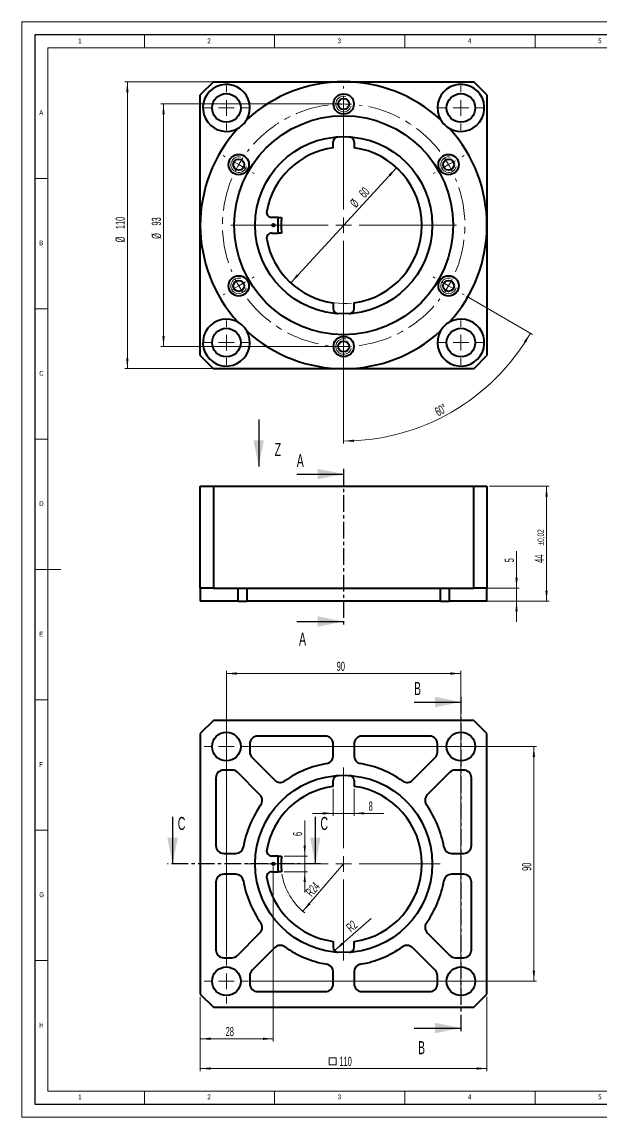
# Model space of a CAD drawing. Header units: millimetres. Extents: x 0 to 594, y 0 to 420.
# Drawn here: x 0 to 222.3, y 0 to 420 of the extents above; entities that cross this region are included whole.
import ezdxf

# ---------------------------------------------------------------- set-up
doc = ezdxf.new("R2010")
doc.units = ezdxf.units.MM
for name, pattern in [('CENTER', [10.16, 6.35, -1.27, 1.27, -1.27]), ('CENTERX2', [20.32, 12.7, -2.54, 2.54, -2.54]), ('HIDDEN', [1.905, 1.27, -0.635])]:
    doc.linetypes.add(name, pattern=pattern)
doc.styles.add('SLDTEXTSTYLE1', font='TXT', dxfattribs={"width": 0.605})
doc.styles.add('SLDTEXTSTYLE3', font='TXT', dxfattribs={"width": 0.75})
doc.dimstyles.new('SLDDIMSTYLE0', dxfattribs={"dimtxt": 3.5, "dimasz": 4, "dimexe": 0, "dimexo": 0.0625, "dimgap": 0.875, "dimtad": 1, "dimrnd": 1e-09, "dimzin": 12, "dimdsep": 46, "dimtxsty": 'SLDTEXTSTYLE1', "dimsah": 1, "dimcen": 0.09, "dimadec": 0, "dimazin": 3, "dimtfac": 1, "dimtdec": 1, "dimtmove": 0, "dimatfit": 0, "dimfxl": 1, "dimfrac": 2, "dimtolj": 1, "dimtzin": 12, "dimarcsym": 0})
doc.dimstyles.new('SLDDIMSTYLE1', dxfattribs={"dimtxt": 3.5, "dimasz": 4, "dimexe": 0, "dimexo": 0.0625, "dimgap": 0.875, "dimtad": 1, "dimrnd": 1e-09, "dimzin": 12, "dimdsep": 46, "dimtxsty": 'SLDTEXTSTYLE1', "dimsah": 1, "dimcen": 0.09, "dimadec": 0, "dimazin": 3, "dimtol": 1, "dimtp": 0.02, "dimtm": 0.02, "dimtfac": 1, "dimtofl": 0, "dimtmove": 0, "dimatfit": 3, "dimfxl": 1, "dimfrac": 2, "dimtolj": 1, "dimarcsym": 0})
doc.dimstyles.new('SLDDIMSTYLE10', dxfattribs={"dimtxt": 3.5, "dimasz": 4, "dimexe": 0, "dimexo": 0.0625, "dimgap": 0.875, "dimtad": 1, "dimdec": 4, "dimzin": 12, "dimdsep": 46, "dimtxsty": 'SLDTEXTSTYLE1', "dimsah": 1, "dimcen": 0.09, "dimazin": 3, "dimtfac": 1, "dimtdec": 1, "dimtofl": 0, "dimtmove": 0, "dimatfit": 3, "dimfxl": 1, "dimfrac": 2, "dimtolj": 1, "dimtzin": 12, "dimarcsym": 0})
doc.dimstyles.new('SLDDIMSTYLE11', dxfattribs={"dimtxt": 3.5, "dimasz": 4, "dimexe": 0, "dimexo": 0.0625, "dimgap": 0.875, "dimtad": 1, "dimrnd": 1e-09, "dimzin": 12, "dimdsep": 46, "dimtxsty": 'SLDTEXTSTYLE1', "dimsah": 1, "dimcen": 0, "dimadec": 0, "dimazin": 3, "dimtfac": 1, "dimtdec": 1, "dimtmove": 0, "dimatfit": 3, "dimfxl": 1, "dimfrac": 2, "dimtolj": 1, "dimtzin": 12, "dimarcsym": 0})
doc.dimstyles.new('SLDDIMSTYLE2', dxfattribs={"dimtxt": 3.5, "dimasz": 4, "dimexe": 0, "dimexo": 0.0625, "dimgap": 0.875, "dimtad": 1, "dimrnd": 1e-09, "dimzin": 12, "dimdsep": 46, "dimtxsty": 'SLDTEXTSTYLE1', "dimsah": 1, "dimcen": 0.09, "dimadec": 0, "dimazin": 3, "dimtfac": 1, "dimtdec": 1, "dimtofl": 0, "dimtmove": 0, "dimatfit": 3, "dimfxl": 1, "dimfrac": 2, "dimtolj": 1, "dimtzin": 12, "dimarcsym": 0})
doc.dimstyles.new('SLDDIMSTYLE3', dxfattribs={"dimtxt": 3.5, "dimasz": 4, "dimexe": 0, "dimexo": 0.0625, "dimgap": 0.875, "dimtad": 1, "dimrnd": 1e-09, "dimzin": 12, "dimdsep": 46, "dimtxsty": 'SLDTEXTSTYLE1', "dimsah": 1, "dimcen": 0, "dimadec": 0, "dimazin": 3, "dimtfac": 1, "dimtdec": 1, "dimtofl": 0, "dimtmove": 0, "dimatfit": 3, "dimfxl": 1, "dimfrac": 2, "dimtolj": 1, "dimtzin": 12, "dimarcsym": 0})
doc.dimstyles.new('SLDDIMSTYLE4', dxfattribs={"dimtxt": 3.5, "dimasz": 4, "dimexe": 0, "dimexo": 0.0625, "dimgap": 0.875, "dimtad": 1, "dimrnd": 1e-09, "dimzin": 12, "dimdsep": 46, "dimtxsty": 'SLDTEXTSTYLE1', "dimsah": 1, "dimcen": 0, "dimadec": 0, "dimazin": 3, "dimtfac": 1, "dimtdec": 1, "dimtofl": 0, "dimtmove": 1, "dimatfit": 3, "dimfxl": 1, "dimfrac": 2, "dimtolj": 1, "dimtzin": 12, "dimarcsym": 0})

# ---------------------------------------------------------------- blocks, each defined once
blk = doc.blocks.new('*D12')
at = {"color": 7, "linetype": 'Continuous', "lineweight": 15}
for p, q in [((189.82, 202.9), (189.82, 217.03)), ((161.67, 202.9), (190.82, 202.9)), ((189.82, 197.9), (189.82, 202.9)), ((161.67, 197.9), (190.82, 197.9)), ((189.82, 197.9), (189.82, 189.9))]:
    blk.add_line(p, q, dxfattribs=at)
for points in [[(189.82, 202.9), (190.27, 206.9), (189.37, 206.9)], [(189.82, 197.9), (189.37, 193.9), (190.27, 193.9)]]:
    blk.add_solid(points, dxfattribs=at)
at = {"color": 7, "linetype": 'Continuous', "lineweight": 15, "insert": (185.31, 212.77), "char_height": 3.5, "attachment_point": 1, "rotation": 90, "style": 'SLDTEXTSTYLE1'}
blk.add_mtext('5', dxfattribs=at)
blk = doc.blocks.new('*D13')
at = {"color": 7, "linetype": 'Continuous', "lineweight": 15}
for p, q in [((179.47, 241.9), (202.33, 241.9)), ((201.33, 197.9), (201.33, 241.9)), ((168.64, 197.9), (202.33, 197.9))]:
    blk.add_line(p, q, dxfattribs=at)
for points in [[(201.33, 241.9), (200.88, 237.9), (201.78, 237.9)], [(201.33, 197.9), (201.78, 201.9), (200.88, 201.9)]]:
    blk.add_solid(points, dxfattribs=at)
at = {"color": 7, "linetype": 'Continuous', "lineweight": 15, "attachment_point": 1, "rotation": 90, "style": 'SLDTEXTSTYLE1'}
for s, insert, char_height in [('±0,02', (197.87, 219.24), 2.45), ('44', (196.82, 212.56), 3.5)]:
    blk.add_mtext(s, dxfattribs=dict(at, insert=insert, char_height=char_height))
blk = doc.blocks.new('SW_PROJECTIONARROW_0')
at = {"color": 0, "linetype": 'HIDDEN', "lineweight": 0}
blk.add_line((90.87, 267.53), (90.87, 249.53), dxfattribs=at)
blk.add_line((90.87, 267.53), (90.87, 249.53), dxfattribs=at)
at = {"color": 0, "linetype": 'Continuous', "lineweight": 30}
blk.add_line((90.87, 267.53), (90.87, 249.53), dxfattribs=at)
at = {"color": 0, "linetype": 'Continuous', "lineweight": 40}
blk.add_solid([(90.87, 249.53), (92.87, 259.53), (88.87, 259.53)], dxfattribs=at)
blk.add_solid([(90.87, 249.53), (92.87, 259.53), (88.87, 259.53)], dxfattribs=at)
at = {"color": 0, "linetype": 'Continuous', "lineweight": 40, "insert": (97, 258.53), "char_height": 5, "attachment_point": 1, "style": 'SLDTEXTSTYLE1'}
blk.add_mtext('Z', dxfattribs=at)
blk.add_mtext('Z', dxfattribs=at)
blk = doc.blocks.new('SW_SYMBOL_MOD_BOX')
at = {"color": 0, "linetype": 'Continuous', "lineweight": 15}
for p, q in [((200, 200), (200, 800)), ((200, 800), (800, 800)), ((200, 200), (800, 200)), ((800, 800), (800, 200))]:
    blk.add_line(p, q, dxfattribs=at)
blk = doc.blocks.new('*D15')
at = {"color": 7, "linetype": 'Continuous', "lineweight": 15}
for p, q in [((68.47, 46.11), (68.47, 17.63)), ((178.47, 46.11), (178.47, 17.63)), ((68.47, 18.63), (178.47, 18.63))]:
    blk.add_line(p, q, dxfattribs=at)
for points in [[(68.47, 18.63), (72.47, 18.18), (72.47, 19.08)], [(178.47, 18.63), (174.47, 19.08), (174.47, 18.18)]]:
    blk.add_solid(points, dxfattribs=at)
at = {"color": 7, "linetype": 'Continuous', "lineweight": 15, "xscale": 0.0045117371, "yscale": 0.0045117371, "zscale": 0.0045117371}
blk.add_blockref('SW_SYMBOL_MOD_BOX', (117.05, 19.14), dxfattribs=at)
at = {"color": 7, "linetype": 'Continuous', "lineweight": 15, "insert": (121.88, 23.14), "char_height": 3.5, "attachment_point": 1, "style": 'SLDTEXTSTYLE1'}
blk.add_mtext('110', dxfattribs=at)
blk = doc.blocks.new('*D17')
at = {"color": 7, "linetype": 'Continuous', "lineweight": 15}
for p, q in [((87.97, 142.11), (197.47, 142.11)), ((196.47, 142.11), (196.47, 52.11)), ((87.97, 52.11), (197.47, 52.11))]:
    blk.add_line(p, q, dxfattribs=at)
for points in [[(196.47, 142.11), (196.02, 138.11), (196.92, 138.11)], [(196.47, 52.11), (196.92, 56.11), (196.02, 56.11)]]:
    blk.add_solid(points, dxfattribs=at)
at = {"color": 7, "linetype": 'Continuous', "lineweight": 15, "insert": (191.96, 94.43), "char_height": 3.5, "attachment_point": 1, "rotation": 90, "style": 'SLDTEXTSTYLE1'}
blk.add_mtext('90', dxfattribs=at)
blk = doc.blocks.new('*D18')
at = {"color": 7, "linetype": 'Continuous', "lineweight": 15}
for p, q in [((78.47, 61.61), (78.47, 171.11)), ((168.47, 170.11), (78.47, 170.11)), ((168.47, 61.61), (168.47, 171.11))]:
    blk.add_line(p, q, dxfattribs=at)
for points in [[(78.47, 170.11), (82.47, 169.66), (82.47, 170.56)], [(168.47, 170.11), (164.47, 170.56), (164.47, 169.66)]]:
    blk.add_solid(points, dxfattribs=at)
at = {"color": 7, "linetype": 'Continuous', "lineweight": 15, "insert": (120.8, 174.62), "char_height": 3.5, "attachment_point": 1, "style": 'SLDTEXTSTYLE1'}
blk.add_mtext('90', dxfattribs=at)
blk = doc.blocks.new('*D19')
at = {"color": 7, "linetype": 'Continuous', "lineweight": 15}
for p, q in [((108.54, 100.11), (108.54, 113.68)), ((100.66, 100.11), (109.54, 100.11)), ((108.54, 100.11), (108.54, 94.11)), ((100.66, 94.11), (109.54, 94.11)), ((108.54, 94.11), (108.54, 86.11))]:
    blk.add_line(p, q, dxfattribs=at)
for points in [[(108.54, 100.11), (108.99, 104.11), (108.09, 104.11)], [(108.54, 94.11), (108.09, 90.11), (108.99, 90.11)]]:
    blk.add_solid(points, dxfattribs=at)
at = {"color": 7, "linetype": 'Continuous', "lineweight": 15, "insert": (104.03, 107.8, -16.9), "char_height": 3.5, "attachment_point": 1, "rotation": 90, "style": 'SLDTEXTSTYLE1'}
blk.add_mtext('6', dxfattribs=at)
blk = doc.blocks.new('*D20')
at = {"color": 7, "linetype": 'Continuous', "lineweight": 15}
blk.add_line((107.83, 78.91), (123.47, 97.11), dxfattribs=at)
blk.add_arc((123.47, 97.11), 24, 189.5667, 231.6891, dxfattribs=at)
blk.add_solid([(107.83, 78.91), (110.77, 81.65), (110.09, 82.24)], dxfattribs=at)
at = {"color": 7, "linetype": 'Continuous', "lineweight": 15, "insert": (108.55, 86.57, -16.9), "char_height": 3.5, "attachment_point": 1, "rotation": 49.3031, "style": 'SLDTEXTSTYLE1'}
blk.add_mtext('R24', dxfattribs=at)
blk = doc.blocks.new('*D21')
at = {"color": 7, "linetype": 'Continuous', "lineweight": 15}
for p, q in [((96.47, 96.11), (96.47, 29.03)), ((68.47, 46.11), (68.47, 29.03)), ((96.47, 30.03), (68.47, 30.03))]:
    blk.add_line(p, q, dxfattribs=at)
for points in [[(68.47, 30.03), (72.47, 29.58), (72.47, 30.48)], [(96.47, 30.03), (92.47, 30.48), (92.47, 29.58)]]:
    blk.add_solid(points, dxfattribs=at)
at = {"color": 7, "linetype": 'Continuous', "lineweight": 15, "insert": (78.2, 34.55, -16.9), "char_height": 3.5, "attachment_point": 1, "style": 'SLDTEXTSTYLE1'}
blk.add_mtext('28', dxfattribs=at)
blk = doc.blocks.new('*D22')
at = {"color": 7, "linetype": 'Continuous', "lineweight": 15}
for p, q in [((119.47, 125.84), (119.47, 115.49)), ((127.47, 125.84), (127.47, 115.49)), ((119.47, 116.49), (111.47, 116.49)), ((119.47, 116.49), (127.47, 116.49)), ((127.47, 116.49), (138.94, 116.49))]:
    blk.add_line(p, q, dxfattribs=at)
for points in [[(119.47, 116.49), (115.47, 116.94), (115.47, 116.04)], [(127.47, 116.49), (131.47, 116.04), (131.47, 116.94)]]:
    blk.add_solid(points, dxfattribs=at)
at = {"color": 7, "linetype": 'Continuous', "lineweight": 15, "insert": (133.06, 121, -16.9), "char_height": 3.5, "attachment_point": 1, "style": 'SLDTEXTSTYLE1'}
blk.add_mtext('8', dxfattribs=at)
blk = doc.blocks.new('*D23')
at = {"color": 7, "linetype": 'Continuous', "lineweight": 15}
blk.add_line((119.97, 63.85), (134.06, 76.13), dxfattribs=at)
blk.add_solid([(119.97, 63.85), (123.28, 66.14), (122.69, 66.82)], dxfattribs=at)
at = {"color": 7, "linetype": 'Continuous', "lineweight": 15, "insert": (124.05, 73.35, -16.9), "char_height": 3.5, "attachment_point": 1, "rotation": 41.2868, "style": 'SLDTEXTSTYLE1'}
blk.add_mtext('R2', dxfattribs=at)
blk = doc.blocks.new('SW_CENTERMARKSYMBOL_0')
at = {"color": 0, "linetype": 'Continuous', "lineweight": 0}
for p, q in [((0, 6), (0, 37)), ((-6, 0), (-37, 0)), ((0, 0), (-3, 0)), ((0, 0), (0, 3)), ((0, 0), (0, -3)), ((0, 0), (3, 0)), ((6, 0), (37, 0)), ((0, -6), (0, -37))]:
    blk.add_line(p, q, dxfattribs=at)
blk = doc.blocks.new('SW_CENTERMARKSYMBOL_1')
at = {"color": 0, "linetype": 'Continuous', "lineweight": 0}
for p, q in [((0, 6), (0, 8.5)), ((-6, 0), (-8.5, 0)), ((0, 0), (-3, 0)), ((0, 0), (0, 3)), ((0, 0), (0, -3)), ((0, 0), (3, 0)), ((6, 0), (8.5, 0)), ((0, -6), (0, -8.5))]:
    blk.add_line(p, q, dxfattribs=at)
blk = doc.blocks.new('SW_CENTERMARKSYMBOL_2')
at = {"color": 0, "linetype": 'Continuous', "lineweight": 0}
for p, q in [((0, 6), (0, 8.5)), ((-6, 0), (-8.5, 0)), ((0, 0), (-3, 0)), ((0, 0), (0, 3)), ((0, 0), (0, -3)), ((0, 0), (3, 0)), ((6, 0), (8.5, 0)), ((0, -6), (0, -8.5))]:
    blk.add_line(p, q, dxfattribs=at)
blk = doc.blocks.new('SW_CENTERMARKSYMBOL_3')
at = {"color": 0, "linetype": 'Continuous', "lineweight": 0}
for p, q in [((0, 6), (0, 8.5)), ((-6, 0), (-8.5, 0)), ((0, 0), (-3, 0)), ((0, 0), (0, 3)), ((0, 0), (0, -3)), ((0, 0), (3, 0)), ((6, 0), (8.5, 0)), ((0, -6), (0, -8.5))]:
    blk.add_line(p, q, dxfattribs=at)
blk = doc.blocks.new('SW_CENTERMARKSYMBOL_4')
at = {"color": 0, "linetype": 'Continuous', "lineweight": 0}
for p, q in [((0, 6), (0, 8.5)), ((-6, 0), (-8.5, 0)), ((0, 0), (-3, 0)), ((0, 0), (0, 3)), ((0, 0), (0, -3)), ((0, 0), (3, 0)), ((6, 0), (8.5, 0)), ((0, -6), (0, -8.5))]:
    blk.add_line(p, q, dxfattribs=at)
blk = doc.blocks.new('*D39')
at = {"color": 7, "linetype": 'Continuous', "lineweight": 15}
for p, q in [((122.47, 397.02), (39.47, 397.02)), ((40.47, 287.02), (40.47, 397.02)), ((122.47, 287.02), (39.47, 287.02))]:
    blk.add_line(p, q, dxfattribs=at)
for points in [[(40.47, 397.02), (40.02, 393.02), (40.92, 393.02)], [(40.47, 287.02), (40.92, 291.02), (40.02, 291.02)]]:
    blk.add_solid(points, dxfattribs=at)
at = {"color": 7, "linetype": 'Continuous', "lineweight": 15, "char_height": 3.5, "attachment_point": 1, "rotation": 90, "style": 'SLDTEXTSTYLE1'}
for s, insert in [('110', (35.96, 340.56)), ('%%c', (35.96, 335.46))]:
    blk.add_mtext(s, dxfattribs=dict(at, insert=insert))
blk = doc.blocks.new('*D40')
at = {"color": 7, "linetype": 'Continuous', "lineweight": 15}
for p, q in [((122.47, 388.52), (53.35, 388.52)), ((54.35, 295.52), (54.35, 388.52)), ((122.47, 295.52), (53.35, 295.52))]:
    blk.add_line(p, q, dxfattribs=at)
for points in [[(54.35, 388.52), (53.9, 384.52), (54.8, 384.52)], [(54.35, 295.52), (54.8, 299.52), (53.9, 299.52)]]:
    blk.add_solid(points, dxfattribs=at)
at = {"color": 7, "linetype": 'Continuous', "lineweight": 15, "char_height": 3.5, "attachment_point": 1, "rotation": 90, "style": 'SLDTEXTSTYLE1'}
for s, insert in [('93', (49.84, 341.9)), ('%%c', (49.84, 336.8))]:
    blk.add_mtext(s, dxfattribs=dict(at, insert=insert))
blk = doc.blocks.new('*D41')
at = {"color": 7, "linetype": 'Continuous', "lineweight": 15}
for p, q in [((170.59, 314.82), (196, 300.14)), ((123.47, 297.75), (123.47, 258.27))]:
    blk.add_line(p, q, dxfattribs=at)
blk.add_arc((123.47, 342.02), 82.75, 270, 330, dxfattribs=at)
for points in [[(195.14, 300.64), (192.67, 297.46), (193.44, 296.99)], [(123.47, 259.27), (127.48, 258.92), (127.46, 259.82)]]:
    blk.add_solid(points, dxfattribs=at)
at = {"color": 7, "linetype": 'Continuous', "lineweight": 15, "insert": (158.05, 271.64, 17.1), "char_height": 3.5, "attachment_point": 1, "rotation": 30, "style": 'SLDTEXTSTYLE1'}
blk.add_mtext('60°', dxfattribs=at)
blk = doc.blocks.new('*D42')
at = {"color": 7, "linetype": 'Continuous', "lineweight": 15}
blk.add_line((143.79, 364.09), (103.16, 319.94), dxfattribs=at)
blk.add_arc((123.47, 342.02), 30, 225.4638, 275.7531, dxfattribs=at)
for points in [[(143.79, 364.09), (140.75, 361.45), (141.41, 360.84)], [(103.16, 319.94), (106.2, 322.58), (105.54, 323.19)]]:
    blk.add_solid(points, dxfattribs=at)
at = {"color": 7, "linetype": 'Continuous', "lineweight": 15, "char_height": 3.5, "attachment_point": 1, "rotation": 47.373, "style": 'SLDTEXTSTYLE1'}
for s, insert in [('60', (129, 354.63, 17.1)), ('%%c', (125.55, 350.87, 17.1))]:
    blk.add_mtext(s, dxfattribs=dict(at, insert=insert))
blk = doc.blocks.new('SW_CENTERMARKSYMBOL_5')
at = {"color": 0, "linetype": 'Continuous', "lineweight": 0}
for p, q in [((0, 6), (0, 8.5)), ((-6, 0), (-8.5, 0)), ((0, 0), (-3, 0)), ((0, 0), (0, 3)), ((0, 0), (0, -3)), ((0, 0), (3, 0)), ((6, 0), (8.5, 0)), ((0, -6), (0, -8.5))]:
    blk.add_line(p, q, dxfattribs=at)
blk = doc.blocks.new('SW_CENTERMARKSYMBOL_6')
at = {"color": 0, "linetype": 'Continuous', "lineweight": 0}
for p, q in [((0, 6), (0, 8.5)), ((-6, 0), (-8.5, 0)), ((0, 0), (-3, 0)), ((0, 0), (0, 3)), ((0, 0), (0, -3)), ((0, 0), (3, 0)), ((6, 0), (8.5, 0)), ((0, -6), (0, -8.5))]:
    blk.add_line(p, q, dxfattribs=at)
blk = doc.blocks.new('SW_CENTERMARKSYMBOL_7')
at = {"color": 0, "linetype": 'Continuous', "lineweight": 0}
for p, q in [((0, 6), (0, 8.5)), ((-6, 0), (-8.5, 0)), ((0, 0), (-3, 0)), ((0, 0), (0, 3)), ((0, 0), (0, -3)), ((0, 0), (3, 0)), ((6, 0), (8.5, 0)), ((0, -6), (0, -8.5))]:
    blk.add_line(p, q, dxfattribs=at)
blk = doc.blocks.new('SW_CENTERMARKSYMBOL_8')
at = {"color": 0, "linetype": 'Continuous', "lineweight": 0}
for p, q in [((0, 6), (0, 8.5)), ((-6, 0), (-8.5, 0)), ((0, 0), (-3, 0)), ((0, 0), (0, 3)), ((0, 0), (0, -3)), ((0, 0), (3, 0)), ((6, 0), (8.5, 0)), ((0, -6), (0, -8.5))]:
    blk.add_line(p, q, dxfattribs=at)
blk = doc.blocks.new('SW_CENTERMARKSYMBOL_9')
at = {"color": 0, "linetype": 'Continuous', "lineweight": 0}
for p, q in [((0, 6), (0, 6.9)), ((0, 0), (0, 3)), ((0, 0), (0, -3)), ((0, -40.5), (0, -3.23)), ((0, -6), (0, -6.9)), ((-45.47, -20.25), (-46.25, -19.8)), ((45.47, -20.25), (46.25, -19.8)), ((-40.27, -23.25), (-42.87, -21.75)), ((-40.27, -23.25), (-37.67, -24.75)), ((40.27, -23.25), (37.67, -24.75)), ((40.27, -23.25), (42.87, -21.75)), ((-35.07, -26.25), (-34.29, -26.7)), ((35.07, -26.25), (34.29, -26.7)), ((0, -46.5), (0, -43.5)), ((-6, -46.5), (-43.27, -46.5)), ((0, -46.5), (-3, -46.5)), ((0, -46.5), (0, -49.5)), ((0, -46.5), (3, -46.5)), ((6, -46.5), (43.27, -46.5)), ((0, -52.5), (0, -89.77)), ((-35.07, -66.75), (-34.29, -66.3)), ((35.07, -66.75), (34.29, -66.3)), ((-40.27, -69.75), (-42.87, -71.25)), ((-40.27, -69.75), (-37.67, -68.25)), ((40.27, -69.75), (37.67, -68.25)), ((40.27, -69.75), (42.87, -71.25)), ((-45.47, -72.75), (-46.25, -73.2)), ((45.47, -72.75), (46.25, -73.2)), ((0, -87), (0, -86.1)), ((0, -93), (0, -90)), ((0, -93), (0, -96)), ((0, -99), (0, -99.9))]:
    blk.add_line(p, q, dxfattribs=at)
for start, end in [(90, 93.6965), (86.3035, 90), (146.3035, 150), (30, 33.6965), (150, 153.6965), (26.3035, 30), (206.3035, 210), (330, 333.6965), (210, 213.6965), (326.3035, 330), (266.3035, 270), (270, 273.6965)]:
    blk.add_arc((0, -46.5), 46.5, start, end, dxfattribs=at)
at = {"color": 0, "linetype": 'CENTERX2', "lineweight": 0}
for start, end in [(97.393, 142.607), (37.393, 82.607), (157.393, 202.607), (337.393, 22.607), (217.393, 262.607), (277.393, 322.607)]:
    blk.add_arc((0, -46.5), 46.5, start, end, dxfattribs=at)

msp = doc.modelspace()

# ---------------------------------------------------------------- linework, layer by layer
at = {"color": 7, "linetype": 'Continuous', "lineweight": 0}
for p, q in [((0, 420), (0, 0)), ((594, 420), (0, 420)), ((47, 410), (47, 415)), ((97, 415), (97, 410)), ((147, 410), (147, 415)), ((197, 415), (197, 410)), ((584, 410), (10, 410)), ((10, 410), (10, 10)), ((10, 360), (5, 360)), ((5, 310), (10, 310)), ((10, 260), (5, 260)), ((5, 210), (15, 210)), ((10, 160), (5, 160)), ((5, 110), (10, 110)), ((10, 60), (5, 60)), ((10, 10), (401.8, 10)), ((47, 5), (47, 10)), ((97, 10), (97, 5)), ((147, 5), (147, 10)), ((197, 10), (197, 5)), ((0, 0), (401.8, 0))]:
    msp.add_line(p, q, dxfattribs=at)
at = {"color": 7, "linetype": 'Continuous', "lineweight": 30}
for p, q in [((589, 415), (5, 415)), ((5, 415), (5, 5)), ((105.4748, 246.60446), (123.4748, 246.60446)), ((105.4748, 190.05148), (123.4748, 190.05148)), ((150.4748, 159.17646), (168.4748, 159.17646)), ((57.84361, 115.10559), (57.84361, 97.10559)), ((112.58422, 115.10559), (112.58422, 97.10559)), ((150.4748, 34.15963), (168.4748, 34.15963)), ((5, 5), (401.8, 5))]:
    msp.add_line(p, q, dxfattribs=at)
at = {"color": 7, "linetype": 'Continuous', "lineweight": 40}
for p, q in [((73.4748, 397.01797), (68.4748, 392.01797)), ((73.4748, 397.01797), (123.4748, 397.01797)), ((123.4748, 397.01797), (173.4748, 397.01797)), ((178.4748, 392.01797), (173.4748, 397.01797)), ((68.4748, 342.01797), (68.4748, 392.01797)), ((178.4748, 392.01797), (178.4748, 342.01797)), ((119.4748, 371.75011), (119.4748, 373.95541)), ((127.4748, 373.95541), (127.4748, 371.75011)), ((98.35329, 345.01797), (95.92484, 345.01797)), ((98.35329, 345.01797), (99.66304, 345.01797)), ((68.4748, 292.01797), (68.4748, 342.01797)), ((178.4748, 342.01797), (178.4748, 292.01797)), ((95.92484, 339.01797), (98.35329, 339.01797)), ((99.66304, 339.01797), (98.35329, 339.01797)), ((119.4748, 312.28583), (119.4748, 310.08053)), ((127.4748, 310.08053), (127.4748, 312.28583)), ((68.4748, 292.01797), (73.4748, 287.01797)), ((173.4748, 287.01797), (178.4748, 292.01797)), ((123.4748, 287.01797), (73.4748, 287.01797)), ((173.4748, 287.01797), (123.4748, 287.01797)), ((68.4748, 202.89771), (68.4748, 241.89772)), ((68.4748, 241.89772), (73.4748, 241.89772)), ((73.4748, 241.89772), (73.4748, 202.89771)), ((73.4748, 241.89772), (173.4748, 241.89772)), ((173.4748, 202.89771), (173.4748, 241.89772)), ((173.4748, 241.89772), (178.4748, 241.89772)), ((178.4748, 241.89772), (178.4748, 202.89771)), ((68.4748, 202.89771), (68.4748, 197.89771)), ((73.4748, 202.89771), (68.4748, 202.89771)), ((73.4748, 202.89771), (123.4748, 202.89771)), ((82.96219, 197.89771), (82.96219, 202.89771)), ((86.27629, 202.89771), (86.27629, 197.89771)), ((123.4748, 202.89771), (173.4748, 202.89771)), ((160.67331, 197.89771), (160.67331, 202.89771)), ((163.9874, 202.89771), (163.9874, 197.89771)), ((178.4748, 202.89771), (173.4748, 202.89771)), ((178.4748, 197.89771), (178.4748, 202.89771)), ((82.96219, 197.89771), (68.4748, 197.89771)), ((82.96219, 197.89771), (86.27629, 197.89771)), ((160.67331, 197.89771), (86.27629, 197.89771)), ((160.67331, 197.89771), (163.9874, 197.89771)), ((178.4748, 197.89771), (163.9874, 197.89771)), ((73.4748, 152.10559), (68.4748, 147.10559)), ((173.4748, 152.10559), (73.4748, 152.10559)), ((178.4748, 147.10559), (173.4748, 152.10559)), ((68.4748, 147.10559), (68.4748, 47.10559)), ((178.4748, 47.10559), (178.4748, 147.10559)), ((87.4748, 143.10559), (87.4748, 140.00508)), ((116.4748, 146.10559), (90.4748, 146.10559)), ((119.4748, 138.51815), (119.4748, 143.10559)), ((127.4748, 143.10559), (127.4748, 138.51815)), ((156.4748, 146.10559), (130.4748, 146.10559)), ((159.4748, 140.00508), (159.4748, 143.10559)), ((88.35348, 137.88376), (97.02012, 129.21712)), ((149.92947, 129.21712), (158.59612, 137.88376)), ((80.5753, 133.10559), (77.4748, 133.10559)), ((91.36327, 123.56026), (82.69662, 132.22691)), ((164.25297, 132.22691), (155.58633, 123.56026)), ((169.4748, 133.10559), (166.37429, 133.10559)), ((74.4748, 130.10559), (74.4748, 104.10559)), ((119.4748, 126.83773), (119.4748, 129.04303)), ((127.4748, 129.04303), (127.4748, 126.83773)), ((172.4748, 104.10559), (172.4748, 130.10559)), ((77.4748, 101.10559), (82.06224, 101.10559)), ((164.88736, 101.10559), (169.4748, 101.10559)), ((98.35329, 100.10559), (95.92484, 100.10559)), ((98.35329, 100.10559), (99.66304, 100.10559)), ((82.06224, 93.10559), (77.4748, 93.10559)), ((95.92484, 94.10559), (98.35329, 94.10559)), ((99.66304, 94.10559), (98.35329, 94.10559)), ((169.4748, 93.10559), (164.88736, 93.10559)), ((74.4748, 90.10559), (74.4748, 64.10559)), ((172.4748, 64.10559), (172.4748, 90.10559)), ((82.69662, 61.98427), (91.36327, 70.65091)), ((119.4748, 67.37345), (119.4748, 65.16815)), ((127.4748, 65.16815), (127.4748, 67.37345)), ((155.58633, 70.65091), (164.25297, 61.98427)), ((97.02012, 64.99406), (88.35348, 56.32741)), ((158.59612, 56.32741), (149.92947, 64.99406)), ((77.4748, 61.10559), (80.5753, 61.10559)), ((166.37429, 61.10559), (169.4748, 61.10559)), ((119.4748, 51.10559), (119.4748, 55.69303)), ((127.4748, 55.69303), (127.4748, 51.10559)), ((87.4748, 54.20609), (87.4748, 51.10559)), ((159.4748, 51.10559), (159.4748, 54.20609)), ((68.4748, 47.10559), (73.4748, 42.10559)), ((90.4748, 48.10559), (116.4748, 48.10559)), ((130.4748, 48.10559), (156.4748, 48.10559)), ((173.4748, 42.10559), (178.4748, 47.10559)), ((73.4748, 42.10559), (173.4748, 42.10559))]:
    msp.add_line(p, q, dxfattribs=at)
at = {"color": 7, "linetype": 'CENTER', "lineweight": 30}
for p, q in [((123.4748, 248.60446), (123.4748, 188.05148)), ((168.4748, 161.17646), (168.4748, 32.15963)), ((114.58422, 97.10559), (55.84361, 97.10559))]:
    msp.add_line(p, q, dxfattribs=at)
at = {"color": 7, "linetype": 'Continuous', "lineweight": 40}
for centre, radius in [((78.4748, 387.01797), 5.5), ((123.4748, 388.51797), 3.9), ((123.4748, 388.51797), 2.1), ((168.4748, 387.01797), 5.5), ((123.4748, 342.01797), 42), ((123.4748, 342.01797), 34), ((83.20462, 365.26797), 3.9), ((83.20462, 365.26797), 2.1), ((163.74498, 365.26797), 3.9), ((163.74498, 365.26797), 2.1), ((96.4748, 342.01797), 0.5), ((83.20462, 318.76797), 3.9), ((83.20462, 318.76797), 2.1), ((163.74498, 318.76797), 3.9), ((163.74498, 318.76797), 2.1), ((78.4748, 297.01797), 5.5), ((168.4748, 297.01797), 5.5), ((123.4748, 295.51797), 3.9), ((123.4748, 295.51797), 2.1), ((78.4748, 142.10559), 5.5), ((168.4748, 142.10559), 5.5), ((123.4748, 97.10559), 34), ((96.4748, 97.10559), 0.5), ((78.4748, 52.10559), 5.5), ((168.4748, 52.10559), 5.5)]:
    msp.add_circle(centre, radius, dxfattribs=at)
for centre, radius, start, end in [((78.4748, 387.01797), 9, 330.0925938, 299.9074062), ((123.4748, 342.01797), 55, 47.4419742, 132.5580258), ((168.4748, 387.01797), 9, 240.0925938, 209.9074062), ((78.4748, 387.01797), 9, 299.9074062, 330.0925938), ((168.4748, 387.01797), 9, 209.9074062, 240.0925938), ((123.4748, 342.01797), 55, 137.4419742, 222.5580258), ((123.4748, 342.01797), 55, 317.4419742, 42.5580258), ((121.4748, 373.95541), 2, 93.5833217, 180), ((125.4748, 373.95541), 2, 0, 86.4166783), ((123.4748, 342.01797), 30, 97.6622557, 169.7134394), ((123.4748, 342.01797), 30, 277.6622557, 82.3377443), ((95.92484, 347.01797), 2, 169.7134394, 270), ((123.4748, 342.01797), 25.3, 173.1900113, 186.8099887), ((123.4748, 342.01797), 24, 172.8192442, 187.1807558), ((95.92484, 337.01797), 2, 90, 190.2865606), ((123.4748, 342.01797), 30, 190.2865606, 262.3377443), ((121.4748, 310.08053), 2, 180, 266.4166783), ((125.4748, 310.08053), 2, 273.5833217, 0), ((78.4748, 297.01797), 9, 60.0925938, 29.9074062), ((78.4748, 297.01797), 9, 29.9074062, 60.0925938), ((168.4748, 297.01797), 9, 150.0925938, 119.9074062), ((168.4748, 297.01797), 9, 119.9074062, 150.0925938), ((123.4748, 342.01797), 55, 227.4419742, 312.5580258), ((90.4748, 143.10559), 3, 90, 180), ((116.4748, 143.10559), 3, 0, 90), ((130.4748, 143.10559), 3, 90, 180), ((156.4748, 143.10559), 3, 0, 90), ((90.4748, 140.00508), 3, 180, 225), ((156.4748, 140.00508), 3, 315, 0), ((123.4748, 97.10559), 39, 99.5940682, 125.4059318), ((116.4748, 138.51815), 3, 279.5940682, 0), ((130.4748, 138.51815), 3, 180, 260.4059318), ((123.4748, 97.10559), 39, 54.5940682, 80.4059318), ((77.4748, 130.10559), 3, 90, 180), ((80.5753, 130.10559), 3, 45, 90), ((121.4748, 129.04303), 2, 93.5833217, 180), ((125.4748, 129.04303), 2, 0, 86.4166783), ((166.37429, 130.10559), 3, 90, 135), ((169.4748, 130.10559), 3, 0, 90), ((123.4748, 97.10559), 30, 97.6622557, 169.7134394), ((99.14144, 131.33844), 3, 225, 305.4059318), ((123.4748, 97.10559), 30, 277.6622557, 82.3377443), ((147.80815, 131.33844), 3, 234.5940682, 315), ((89.24195, 121.43894), 3, 324.5940682, 45), ((157.70765, 121.43894), 3, 135, 215.4059318), ((123.4748, 97.10559), 39, 144.5940682, 170.4059318), ((123.4748, 97.10559), 39, 9.5940682, 35.4059318), ((77.4748, 104.10559), 3, 180, 270), ((82.06224, 104.10559), 3, 270, 350.4059318), ((95.92484, 102.10559), 2, 169.7134394, 270), ((164.88736, 104.10559), 3, 189.5940682, 270), ((169.4748, 104.10559), 3, 270, 0), ((123.4748, 97.10559), 25.3, 173.1900113, 186.8099887), ((123.4748, 97.10559), 24, 172.8192442, 187.1807558), ((77.4748, 90.10559), 3, 90, 180), ((82.06224, 90.10559), 3, 9.5940682, 90), ((95.92484, 92.10559), 2, 90, 190.2865606), ((164.88736, 90.10559), 3, 90, 170.4059318), ((169.4748, 90.10559), 3, 0, 90), ((123.4748, 97.10559), 39, 189.5940682, 215.4059318), ((123.4748, 97.10559), 30, 190.2865606, 262.3377443), ((123.4748, 97.10559), 39, 324.5940682, 350.4059318), ((89.24195, 72.77223), 3, 315, 35.4059318), ((157.70765, 72.77223), 3, 144.5940682, 225), ((77.4748, 64.10559), 3, 180, 270), ((99.14144, 62.87274), 3, 54.5940682, 135), ((123.4748, 97.10559), 39, 234.5940682, 260.4059318), ((121.4748, 65.16815), 2, 180, 266.4166783), ((125.4748, 65.16815), 2, 273.5833217, 0), ((123.4748, 97.10559), 39, 279.5940682, 305.4059318), ((147.80815, 62.87274), 3, 45, 125.4059318), ((169.4748, 64.10559), 3, 270, 0), ((80.5753, 64.10559), 3, 270, 315), ((166.37429, 64.10559), 3, 225, 270), ((90.4748, 54.20609), 3, 135, 180), ((116.4748, 55.69303), 3, 0, 80.4059318), ((130.4748, 55.69303), 3, 99.5940682, 180), ((156.4748, 54.20609), 3, 0, 45), ((90.4748, 51.10559), 3, 180, 270), ((116.4748, 51.10559), 3, 270, 0), ((130.4748, 51.10559), 3, 180, 270), ((156.4748, 51.10559), 3, 270, 0)]:
    msp.add_arc(centre, radius, start, end, dxfattribs=at)
at = {"color": 7, "linetype": 'Continuous', "lineweight": 0}
for centre in [(123.4748, 388.51797), (83.20462, 365.26797), (163.74498, 365.26797), (83.20462, 318.76797), (163.74498, 318.76797), (123.4748, 295.51797)]:
    msp.add_arc(centre, 3, 75, 345, dxfattribs=at)
at = {"color": 7, "linetype": 'Continuous', "lineweight": 30}
for points in [[(123.4748, 246.60446), (113.4748, 248.60446), (113.4748, 244.60446)], [(123.4748, 190.05148), (113.4748, 192.05148), (113.4748, 188.05148)], [(168.4748, 159.17646), (158.4748, 161.17646), (158.4748, 157.17646)], [(57.84361, 97.10559), (59.84361, 107.10559), (55.84361, 107.10559)], [(112.58422, 97.10559), (114.58422, 107.10559), (110.58422, 107.10559)], [(168.4748, 34.15963), (158.4748, 36.15963), (158.4748, 32.15963)]]:
    msp.add_solid(points, dxfattribs=at)

# ---------------------------------------------------------------- block references
at = {"color": 7, "linetype": 'Continuous', "lineweight": 0}
for name, p in [('SW_CENTERMARKSYMBOL_6', (78.4748, 387.01797)), ('SW_CENTERMARKSYMBOL_9', (123.4748, 388.51797)), ('SW_CENTERMARKSYMBOL_7', (168.4748, 387.01797)), ('SW_CENTERMARKSYMBOL_5', (78.4748, 297.01797)), ('SW_CENTERMARKSYMBOL_8', (168.4748, 297.01797)), ('SW_CENTERMARKSYMBOL_1', (78.4748, 142.10559)), ('SW_CENTERMARKSYMBOL_4', (168.4748, 142.10559)), ('SW_CENTERMARKSYMBOL_0', (123.4748, 97.10559)), ('SW_CENTERMARKSYMBOL_2', (78.4748, 52.10559)), ('SW_CENTERMARKSYMBOL_3', (168.4748, 52.10559))]:
    msp.add_blockref(name, p, dxfattribs=at)
at = {"color": 7, "linetype": 'Continuous', "lineweight": 40}
msp.add_blockref('SW_PROJECTIONARROW_0', (0, 0), dxfattribs=at)

# ---------------------------------------------------------------- texts
at = {"color": 7, "linetype": 'Continuous', "lineweight": 0, "char_height": 1.85208, "attachment_point": 1, "style": 'SLDTEXTSTYLE3'}
for s, insert in [('1', (21.58334, 413.66802)), ('2', (71.16667, 413.66802)), ('3', (121.16667, 413.66802)), ('4', (171.16667, 413.66802)), ('5', (221.16667, 413.66802)), ('A', (6.66667, 386.16802)), ('B', (6.66667, 336.16802)), ('C', (6.66667, 286.16802)), ('D', (6.66667, 236.16802)), ('E', (6.66667, 186.16802)), ('F', (6.66667, 136.16802)), ('G', (6.66667, 86.16802)), ('H', (6.66667, 36.16802)), ('1', (21.58334, 8.66802)), ('2', (71.16667, 8.66802)), ('3', (121.16667, 8.66802)), ('4', (171.16667, 8.66802)), ('5', (221.16667, 8.66802))]:
    msp.add_mtext(s, dxfattribs=dict(at, insert=insert))
at = {"color": 7, "linetype": 'Continuous', "char_height": 5, "attachment_point": 1, "style": 'SLDTEXTSTYLE1'}
for s, insert in [('A', (105.4748, 254.27439)), ('A', (106.35868, 185.83127)), ('B', (150.4748, 166.84638)), ('C', (59.82719, 115.10559)), ('C', (114.5678, 115.10559)), ('B', (151.99984, 29.12807))]:
    msp.add_mtext(s, dxfattribs=dict(at, insert=insert))

# ---------------------------------------------------------------- dimensions: what is measured, and where the dimension line sits
at = {"color": 7, "linetype": 'Continuous', "lineweight": 15}
for base, p1, p2, picture, middle in [((40.4748, 397.01797), (123.4748, 287.01797), (123.4748, 397.01797), '*D39', (40.4748, 342.01797)), ((54.34951, 388.51797), (123.4748, 295.51797), (123.4748, 388.51797), '*D40', (54.34951, 342.01797))]:
    dim = msp.add_linear_dim(base=base, p1=p1, p2=p2, angle=90, text='%%c<>', dimstyle='SLDDIMSTYLE2', dxfattribs=at)
    dim.commit()
    dim.dimension.update_dxf_attribs({"geometry": picture, "text_midpoint": middle, "dimtype": 160})
dim = msp.add_angular_dim_2l(base=(164.84875, 270.35617), line1=((169.72055, 315.31797), (157.7694, 322.21797)), line2=((123.4748, 385.28815), (123.4748, 298.74779)), dimstyle='SLDDIMSTYLE10', dxfattribs=at)
dim.commit()
dim.dimension.update_dxf_attribs({"geometry": '*D41', "text_midpoint": (164.84875, 270.35617), "dimtype": 162})
dim = msp.add_diameter_dim_2p(p1=(143.79148, 364.09131), p2=(103.15811, 319.94463), dimstyle='SLDDIMSTYLE11', dxfattribs=at)
dim.commit()
dim.dimension.update_dxf_attribs({"geometry": '*D42', "text_midpoint": (133.63315, 353.05465), "dimtype": 163})
for base, p1, p2, dimstyle, picture, middle in [((201.3286, 241.89771), (167.64498, 197.89771), (178.4748, 241.89771), 'SLDDIMSTYLE1', '*D13', (201.3286, 219.89771)), ((189.81967, 202.89771), (160.67331, 197.89771), (160.67331, 202.89771), 'SLDDIMSTYLE0', '*D12', (189.81967, 214.10656)), ((196.4748, 52.10559), (86.9748, 142.10559), (86.9748, 52.10559), 'SLDDIMSTYLE2', '*D17', (196.4748, 97.10559)), ((108.53773, 94.10559), (99.66304, 100.10559), (99.66304, 94.10559), 'SLDDIMSTYLE0', '*D19', (108.53773, 110.73903))]:
    dim = msp.add_linear_dim(base=base, p1=p1, p2=p2, angle=90, dimstyle=dimstyle, dxfattribs=at)
    dim.commit()
    dim.dimension.update_dxf_attribs({"geometry": picture, "text_midpoint": middle, "dimtype": 160})
for base, p1, p2, dimstyle, picture, middle in [((78.4748, 170.10559), (168.4748, 60.60559), (78.4748, 60.60559), 'SLDDIMSTYLE2', '*D18', (123.4748, 170.10559)), ((127.4748, 116.4921), (119.4748, 126.83773), (127.4748, 126.83773), 'SLDDIMSTYLE0', '*D22', (135.99996, 116.4921)), ((68.4748, 30.03354), (96.4748, 97.10559), (68.4748, 47.10559), 'SLDDIMSTYLE2', '*D21', (82.4748, 30.03354))]:
    dim = msp.add_linear_dim(base=base, p1=p1, p2=p2, dimstyle=dimstyle, dxfattribs=at)
    dim.commit()
    dim.dimension.update_dxf_attribs({"geometry": picture, "text_midpoint": middle, "dimtype": 160})
for center, mpoint, dimstyle, picture, middle in [((123.4748, 97.10559), (107.82543, 78.90951), 'SLDDIMSTYLE3', '*D20', (115.65012, 88.00756)), ((121.4748, 65.16815), (119.97196, 63.84849), 'SLDDIMSTYLE4', '*D23', (130.71423, 73.28143))]:
    dim = msp.add_radius_dim(center=center, mpoint=mpoint, dimstyle=dimstyle, dxfattribs=at)
    dim.commit()
    dim.dimension.update_dxf_attribs({"geometry": picture, "text_midpoint": middle, "dimtype": 164})
dim = msp.add_linear_dim(base=(178.4748, 18.63275), p1=(68.4748, 47.10559), p2=(178.4748, 47.10559), text='{\\fGDT;o}<>', dimstyle='SLDDIMSTYLE2', dxfattribs=at)
dim.commit()
dim.dimension.update_dxf_attribs({"geometry": '*D15', "text_midpoint": (123.4748, 18.63275), "dimtype": 160})

doc.saveas('drawing.dxf')
